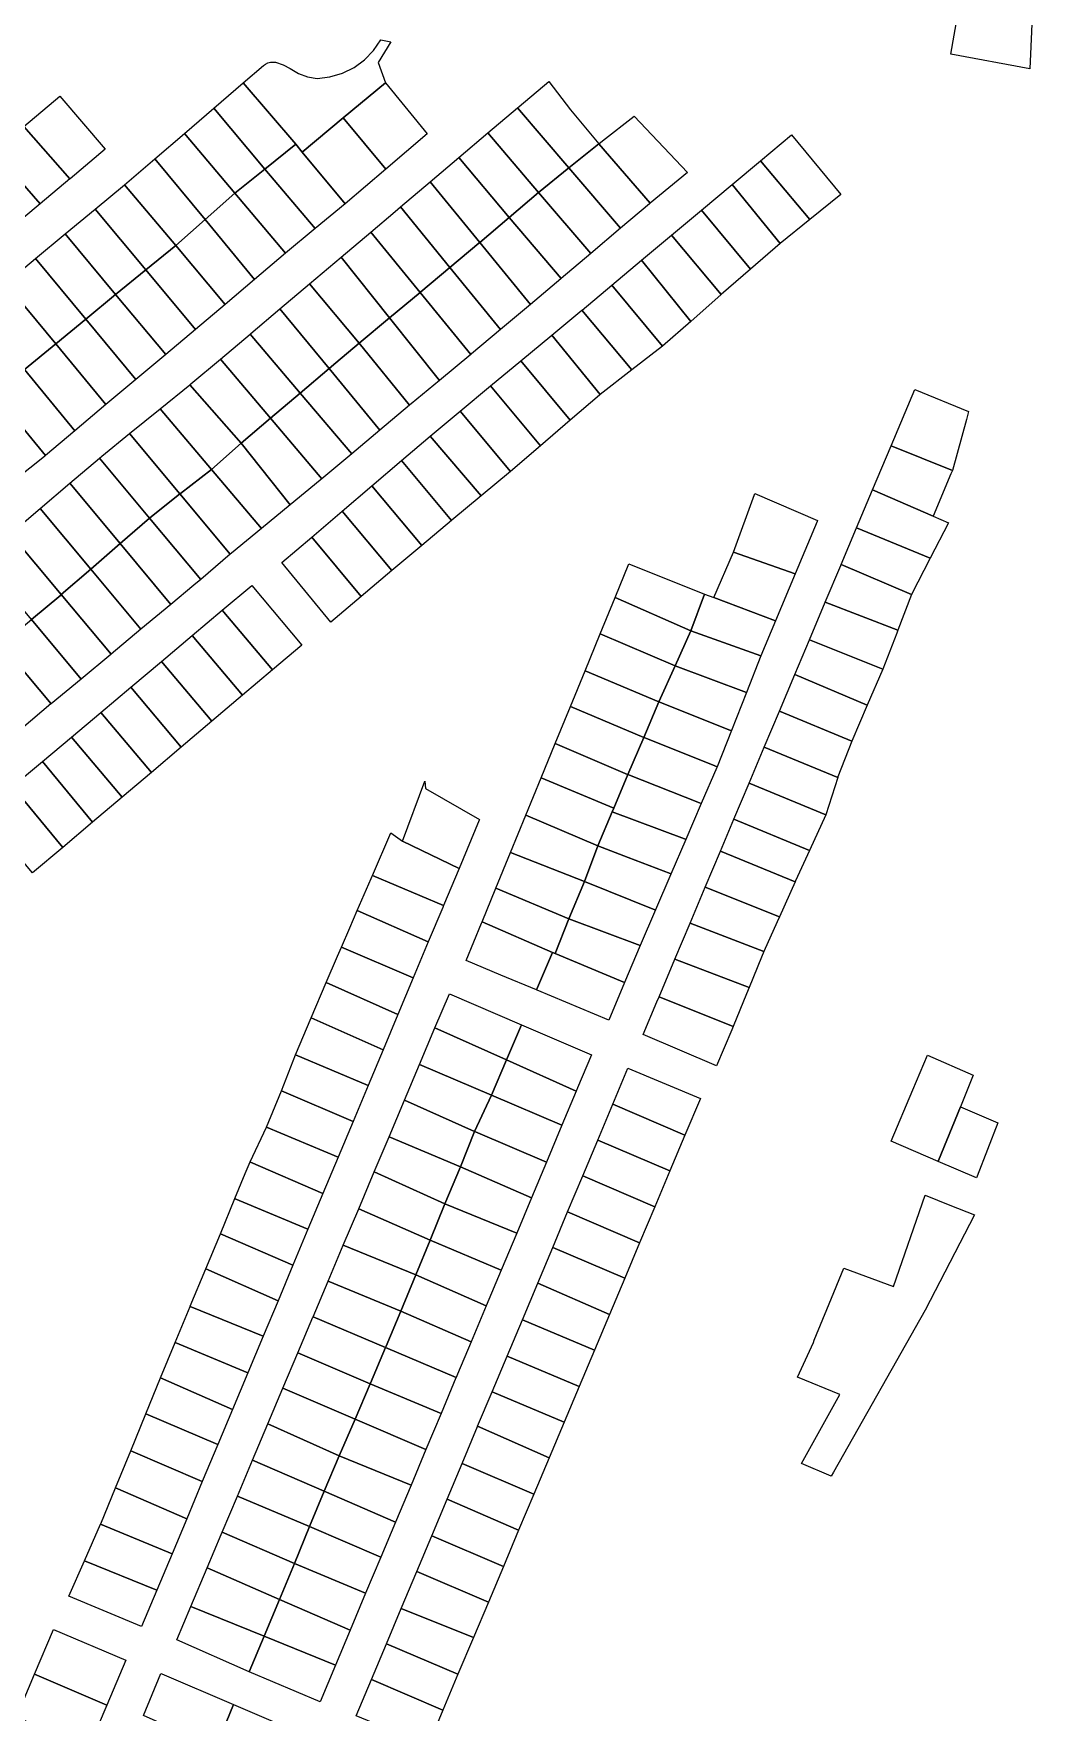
# Model space of a CAD drawing. Header units: millimetres. Extents: x 522658 to 553925, y 7796479 to 7820139.
# Drawn here: x 541893.2 to 542149.8, y 7807200.2 to 7807631.6 of the extents above; entities that cross this region are included whole.
import ezdxf

# ---------------------------------------------------------------- set-up
doc = ezdxf.new("R2010")
doc.units = ezdxf.units.MM
doc.layers.add('ZONA RESIDENCIAL 2 (ZR_2)', color=2, linetype='Continuous')

msp = doc.modelspace()

# ---------------------------------------------------------------- linework, layer by layer
at = {"layer": 'ZONA RESIDENCIAL 2 (ZR_2)'}
for points in [[(542149.83, 7807637.85), (542149.17, 7807622.53), (542128.87, 7807626.27), (542131.41, 7807641.02), (542149.83, 7807637.85)], [(541984.97, 7807629.44), (541981.76, 7807624.17), (541983.6, 7807618.97), (541972.75, 7807609.94), (541962.19, 7807601.14), (541960.52, 7807603.16), (541947.04, 7807618.91), (541952.27, 7807623.39), (541952.81, 7807623.76), (541953.4, 7807624.04), (541954.03, 7807624.21), (541954.68, 7807624.28), (541955.33, 7807624.23), (541957.28, 7807623.57), (541959.09, 7807622.58), (541961.26, 7807621.37), (541963.6, 7807620.52), (541966.04, 7807620.07), (541969.34, 7807620.46), (541972.53, 7807621.41), (541975.51, 7807622.89), (541978.2, 7807624.85), (541980.51, 7807627.24), (541982.38, 7807629.99), (541984.97, 7807629.44)], [(541952.63, 7807596.79), (541939.45, 7807612.4), (541947.04, 7807618.91), (541960.52, 7807603.16), (541952.63, 7807596.79)], [(541994.32, 7807605.83), (541983.67, 7807596.75), (541972.75, 7807609.94), (541983.6, 7807618.97), (541994.32, 7807605.83)], [(542030.75, 7807597.07), (542017.56, 7807612.53), (542017.94, 7807612.85), (542025.56, 7807619.24), (542031.15, 7807612.01), (542038.38, 7807603.23), (542030.75, 7807597.07)], [(541890.66, 7807607.69), (541899.94, 7807615.54), (541911.57, 7807601.91), (541902.54, 7807594.3), (541902.47, 7807594.27), (541890.66, 7807607.69)], [(541944.92, 7807590.58), (541931.94, 7807605.94), (541939.45, 7807612.4), (541952.63, 7807596.79), (541944.92, 7807590.58)], [(542022.95, 7807590.79), (542009.92, 7807606.07), (542017.56, 7807612.53), (542030.75, 7807597.07), (542022.95, 7807590.79)], [(541902.47, 7807594.27), (541894.86, 7807587.87), (541881.66, 7807602.88), (541889.19, 7807609.36), (541890.66, 7807607.69), (541902.47, 7807594.27)], [(541983.67, 7807596.75), (541973.21, 7807587.83), (541962.19, 7807601.14), (541972.75, 7807609.94), (541983.67, 7807596.75)], [(542061.23, 7807595.9), (542051.62, 7807588.02), (542038.38, 7807603.23), (542039.39, 7807604.05), (542047.54, 7807610.4), (542061.23, 7807595.9)], [(541881.66, 7807602.88), (541894.84, 7807587.85), (541886.98, 7807581.25), (541873.95, 7807596.41), (541881.66, 7807602.88)], [(541937.26, 7807583.79), (541924.36, 7807599.42), (541931.94, 7807605.94), (541944.92, 7807590.58), (541937.26, 7807583.79)], [(541962.19, 7807601.14), (541973.21, 7807587.83), (541965.57, 7807581.47), (541952.63, 7807596.79), (541960.52, 7807603.16), (541962.19, 7807601.14)], [(542015.42, 7807584.37), (542002.43, 7807599.73), (542009.92, 7807606.07), (542022.95, 7807590.79), (542015.42, 7807584.37)], [(542043.99, 7807581.56), (542030.75, 7807597.07), (542038.38, 7807603.23), (542051.62, 7807588.02), (542051.43, 7807587.87), (542043.99, 7807581.56)], [(542092.63, 7807583.85), (542079.93, 7807598.92), (542087.9, 7807605.59), (542100.57, 7807590.24), (542092.63, 7807583.85)], [(541929.73, 7807577.1), (541916.58, 7807592.75), (541924.36, 7807599.42), (541937.26, 7807583.79), (541929.73, 7807577.1)], [(542007.84, 7807577.91), (541995.09, 7807593.52), (542002.43, 7807599.73), (542015.42, 7807584.37), (542007.84, 7807577.91)], [(542084.98, 7807577.63), (542072.68, 7807592.84), (542079.93, 7807598.92), (542092.63, 7807583.85), (542084.98, 7807577.63)], [(541957.93, 7807575.18), (541944.92, 7807590.58), (541952.63, 7807596.79), (541965.57, 7807581.47), (541957.93, 7807575.18)], [(542036.37, 7807575.09), (542022.95, 7807590.79), (542030.75, 7807597.07), (542043.99, 7807581.56), (542036.37, 7807575.09)], [(541922.02, 7807570.89), (541909.01, 7807586.49), (541916.58, 7807592.74), (541929.73, 7807577.1), (541922.02, 7807570.89)], [(541957.93, 7807575.18), (541949.96, 7807568.41), (541937.26, 7807583.79), (541944.92, 7807590.58), (541957.93, 7807575.18)], [(542000.17, 7807571.5), (541987.45, 7807587.07), (541995.09, 7807593.52), (542007.84, 7807577.91), (542007.59, 7807577.7), (542000.17, 7807571.5)], [(542028.75, 7807568.62), (542015.42, 7807584.37), (542022.95, 7807590.79), (542036.37, 7807575.09), (542028.75, 7807568.62)], [(542084.98, 7807577.63), (542077.41, 7807571.09), (542064.82, 7807586.26), (542072.68, 7807592.84), (542084.98, 7807577.63)], [(541914.24, 7807564.57), (541901.26, 7807580.1), (541909.01, 7807586.49), (541922.02, 7807570.89), (541914.24, 7807564.57)], [(541992.5, 7807565.09), (541979.82, 7807580.61), (541986.05, 7807585.88), (541987.45, 7807587.07), (542000.17, 7807571.5), (541992.72, 7807565.27), (541992.5, 7807565.09)], [(542069.81, 7807564.51), (542057.07, 7807579.77), (542064.82, 7807586.26), (542077.41, 7807571.09), (542069.81, 7807564.51)], [(541942.4, 7807561.99), (541929.73, 7807577.1), (541937.26, 7807583.79), (541949.96, 7807568.41), (541942.4, 7807561.99)], [(542020.85, 7807562), (542007.84, 7807577.91), (542015.42, 7807584.37), (542028.75, 7807568.62), (542028.68, 7807568.56), (542020.85, 7807562)], [(541906.57, 7807558.23), (541893.7, 7807573.77), (541901.26, 7807580.1), (541914.24, 7807564.57), (541906.57, 7807558.23)], [(541942.4, 7807561.99), (541934.79, 7807555.59), (541922.02, 7807570.89), (541929.73, 7807577.1), (541942.4, 7807561.99)], [(541984.65, 7807558.53), (541972.19, 7807574.15), (541979.82, 7807580.61), (541992.5, 7807565.09), (541984.65, 7807558.53)], [(542013.18, 7807555.57), (542000.17, 7807571.5), (542007.59, 7807577.7), (542007.84, 7807577.91), (542020.85, 7807562), (542013.18, 7807555.57)], [(542062.02, 7807557.64), (542049.4, 7807573.35), (542057.07, 7807579.77), (542069.81, 7807564.51), (542062.02, 7807557.64)], [(541898.88, 7807551.87), (541886.07, 7807567.38), (541893.7, 7807573.77), (541906.57, 7807558.23), (541898.88, 7807551.87)], [(541976.87, 7807552.03), (541964.08, 7807567.28), (541972.19, 7807574.15), (541984.65, 7807558.53), (541976.87, 7807552.03)], [(542054.8, 7807551.3), (542041.73, 7807566.93), (542049.4, 7807573.35), (542062.02, 7807557.64), (542054.8, 7807551.3)], [(541927.12, 7807549.17), (541914.24, 7807564.57), (541922.02, 7807570.89), (541934.79, 7807555.59), (541927.12, 7807549.17)], [(542005.52, 7807549.14), (541992.5, 7807565.09), (541992.72, 7807565.27), (542000.17, 7807571.5), (542013.18, 7807555.57), (542005.71, 7807549.3), (542005.52, 7807549.14)], [(541890.87, 7807545.25), (541877.85, 7807560.49), (541886.07, 7807567.38), (541898.88, 7807551.87), (541890.87, 7807545.25)], [(541919.42, 7807542.7), (541906.57, 7807558.23), (541914.24, 7807564.57), (541927.12, 7807549.17), (541919.42, 7807542.7)], [(541969.09, 7807545.51), (541956.47, 7807560.85), (541964.08, 7807567.28), (541976.87, 7807552.03), (541970.86, 7807547.01), (541969.09, 7807545.51)], [(541997.48, 7807542.47), (541984.65, 7807558.53), (541992.5, 7807565.09), (542005.52, 7807549.14), (541997.48, 7807542.47)], [(542046.9, 7807545.16), (542034.07, 7807560.51), (542034.12, 7807560.55), (542041.73, 7807566.93), (542054.8, 7807551.3), (542046.9, 7807545.16)], [(541961.69, 7807539.24), (541948.84, 7807554.39), (541948.98, 7807554.51), (541956.47, 7807560.85), (541969.09, 7807545.51), (541961.69, 7807539.24)], [(542038.8, 7807538.87), (542026.37, 7807554.13), (542034.07, 7807560.51), (542046.9, 7807545.16), (542038.8, 7807538.87)], [(541911.77, 7807536.26), (541898.88, 7807551.87), (541906.57, 7807558.23), (541919.42, 7807542.7), (541911.77, 7807536.26)], [(541989.78, 7807536.08), (541976.87, 7807552.03), (541984.65, 7807558.53), (541997.48, 7807542.47), (541990.21, 7807536.44), (541989.78, 7807536.08)], [(541903.79, 7807529.55), (541890.87, 7807545.25), (541898.88, 7807551.87), (541911.77, 7807536.26), (541903.79, 7807529.55)], [(541954.06, 7807532.77), (541941.18, 7807547.96), (541948.84, 7807554.39), (541961.69, 7807539.24), (541954.06, 7807532.77)], [(541982.11, 7807529.66), (541969.09, 7807545.51), (541970.86, 7807547.01), (541976.87, 7807552.03), (541989.78, 7807536.08), (541982.11, 7807529.66)], [(542031.07, 7807532.25), (542018.41, 7807547.54), (542026.37, 7807554.13), (542038.8, 7807538.87), (542038.61, 7807538.72), (542031.07, 7807532.25)], [(541954.06, 7807532.77), (541946.52, 7807526.37), (541933.29, 7807541.36), (541933.56, 7807541.58), (541941.18, 7807547.96), (541954.06, 7807532.77)], [(542023.44, 7807525.7), (542010.62, 7807541.09), (542018.41, 7807547.54), (542031.07, 7807532.25), (542023.44, 7807525.7)], [(541896.21, 7807523.18), (541883.3, 7807538.88), (541890.87, 7807545.25), (541903.79, 7807529.55), (541896.21, 7807523.18)], [(541974.92, 7807523.64), (541961.69, 7807539.24), (541969.09, 7807545.51), (541982.11, 7807529.66), (541974.92, 7807523.64)], [(541888.43, 7807516.89), (541875.65, 7807532.44), (541883.3, 7807538.88), (541896.21, 7807523.18), (541895.95, 7807522.96), (541888.43, 7807516.89)], [(541946.52, 7807526.37), (541938.9, 7807519.55), (541925.68, 7807535.17), (541933.29, 7807541.36), (541946.52, 7807526.37)], [(541967.25, 7807517.22), (541954.06, 7807532.77), (541961.69, 7807539.24), (541974.92, 7807523.64), (541967.25, 7807517.22)], [(542015.76, 7807519.11), (542002.75, 7807534.56), (542010.62, 7807541.09), (542023.44, 7807525.7), (542015.76, 7807519.11)], [(542129.27, 7807519.36), (542113.52, 7807525.67), (542119.63, 7807540.18), (542133.42, 7807534.53), (542132.87, 7807532.45), (542129.27, 7807519.36)], [(541938.9, 7807519.55), (541930.91, 7807513.46), (541930.77, 7807513.35), (541917.86, 7807528.82), (541925.68, 7807535.17), (541938.9, 7807519.55)], [(542008.15, 7807512.8), (541995.07, 7807528.15), (542002.75, 7807534.56), (542015.76, 7807519.11), (542008.15, 7807512.8)], [(541967.25, 7807517.22), (541966.82, 7807516.86), (541959.09, 7807510.49), (541946.52, 7807526.37), (541954.06, 7807532.77), (541967.25, 7807517.22)], [(541930.77, 7807513.35), (541922.99, 7807507.07), (541910.13, 7807522.52), (541910.7, 7807523.01), (541917.86, 7807528.82), (541930.77, 7807513.35)], [(541959.09, 7807510.49), (541951.73, 7807504.43), (541938.9, 7807519.55), (541946.52, 7807526.37), (541959.09, 7807510.49)], [(542000.56, 7807506.5), (541987.72, 7807521.88), (541995.07, 7807528.15), (542008.15, 7807512.8), (542000.64, 7807506.57), (542000.56, 7807506.5)], [(542128.86, 7807518.5), (542124.3, 7807507.62), (542108.75, 7807514.35), (542113.52, 7807525.67), (542129.27, 7807519.36), (542128.86, 7807518.5)], [(541922.99, 7807507.07), (541915.43, 7807500.54), (541902.5, 7807516.04), (541910.13, 7807522.52), (541922.99, 7807507.07)], [(541992.91, 7807500.05), (541980.09, 7807515.37), (541987.72, 7807521.88), (542000.56, 7807506.5), (541992.91, 7807500.05)], [(541951.73, 7807504.43), (541944.01, 7807498.07), (541943.73, 7807497.83), (541930.77, 7807513.35), (541930.91, 7807513.46), (541938.9, 7807519.55), (541951.73, 7807504.43)], [(541915.43, 7807500.54), (541907.86, 7807494), (541894.88, 7807509.55), (541902.5, 7807516.04), (541915.43, 7807500.54)], [(541943.73, 7807497.83), (541936.11, 7807491.35), (541922.99, 7807507.07), (541930.77, 7807513.35), (541943.73, 7807497.83)], [(541985.26, 7807493.6), (541972.49, 7807508.89), (541980.09, 7807515.37), (541992.91, 7807500.05), (541985.26, 7807493.6)], [(542078.43, 7807513.15), (542078.54, 7807513.44), (542094.59, 7807506.47), (542094.5, 7807506.26), (542088.88, 7807492.81), (542073.01, 7807498.38), (542078.43, 7807513.15)], [(542128.24, 7807505.91), (542123.57, 7807496.82), (542104.65, 7807504.61), (542108.75, 7807514.35), (542124.3, 7807507.62), (542128.24, 7807505.91)], [(541907.86, 7807494), (541900.29, 7807487.46), (541887.26, 7807503.07), (541894.88, 7807509.55), (541907.86, 7807494)], [(541977.38, 7807486.96), (541964.65, 7807502.2), (541972.49, 7807508.89), (541985.26, 7807493.6), (541977.38, 7807486.96)], [(541936.11, 7807491.35), (541934.37, 7807489.88), (541928.45, 7807484.92), (541915.43, 7807500.54), (541922.99, 7807507.07), (541936.11, 7807491.35)], [(542123.57, 7807496.82), (542118.78, 7807487.51), (542100.66, 7807495.15), (542104.65, 7807504.61), (542123.57, 7807496.82)], [(541900.29, 7807487.46), (541900.14, 7807487.33), (541892.62, 7807481.04), (541879.65, 7807496.6), (541885.51, 7807501.58), (541887.26, 7807503.07), (541900.29, 7807487.46)], [(541928.45, 7807484.92), (541920.77, 7807478.52), (541907.86, 7807494), (541915.43, 7807500.54), (541928.45, 7807484.92)], [(541977.38, 7807486.96), (541969.59, 7807480.39), (541956.97, 7807495.65), (541964.65, 7807502.2), (541977.38, 7807486.96)], [(542065.61, 7807487.58), (542062.09, 7807478.14), (542042.58, 7807486.68), (542046.14, 7807495.35), (542065.61, 7807487.58)], [(542067.98, 7807486.69), (542073.01, 7807498.38), (542088.88, 7807492.81), (542083.83, 7807480.7), (542067.98, 7807486.69)], [(542115.24, 7807478.28), (542096.6, 7807485.5), (542100.56, 7807494.9), (542100.66, 7807495.15), (542118.78, 7807487.51), (542115.24, 7807478.28)], [(541920.77, 7807478.52), (541913.09, 7807472.12), (541900.29, 7807487.46), (541907.86, 7807494), (541920.77, 7807478.52)], [(541913.09, 7807472.12), (541913, 7807472.04), (541905.38, 7807465.75), (541892.62, 7807481.04), (541900.14, 7807487.33), (541900.29, 7807487.46), (541913.09, 7807472.12)], [(541962.14, 7807474.49), (541954.57, 7807468.09), (541941.67, 7807483.42), (541949.26, 7807489.8), (541962.14, 7807474.49)], [(542058.04, 7807469.16), (542038.77, 7807477.37), (542042.58, 7807486.68), (542062.09, 7807478.14), (542058.04, 7807469.16)], [(542080.06, 7807471.67), (542062.09, 7807478.14), (542065.61, 7807487.58), (542067.98, 7807486.69), (542083.83, 7807480.7), (542080.06, 7807471.67)], [(541954.57, 7807468.09), (541946.9, 7807461.59), (541933.95, 7807476.94), (541941.67, 7807483.42), (541954.57, 7807468.09)], [(542115.24, 7807478.28), (542114.96, 7807477.56), (542111.41, 7807468.31), (542092.53, 7807475.84), (542096.6, 7807485.5), (542115.24, 7807478.28)], [(541905.38, 7807465.75), (541897.66, 7807459.39), (541884.95, 7807474.63), (541892.62, 7807481.04), (541905.38, 7807465.75)], [(542080.06, 7807471.67), (542076.35, 7807462.29), (542058.04, 7807469.16), (542062.09, 7807478.14), (542080.06, 7807471.67)], [(541897.66, 7807459.39), (541897.6, 7807459.34), (541890.04, 7807452.91), (541877.28, 7807468.21), (541884.95, 7807474.63), (541897.66, 7807459.39)], [(541946.9, 7807461.59), (541938.97, 7807454.89), (541926.01, 7807470.26), (541933.95, 7807476.94), (541946.9, 7807461.59)], [(542058.04, 7807469.16), (542053.87, 7807459.92), (542034.87, 7807467.86), (542038.77, 7807477.37), (542058.04, 7807469.16)], [(542111.41, 7807468.31), (542107.38, 7807458.99), (542088.77, 7807466.9), (542092.53, 7807475.84), (542111.41, 7807468.31)], [(541938.97, 7807454.89), (541931.12, 7807448.25), (541918.14, 7807463.64), (541926.01, 7807470.26), (541938.97, 7807454.89)], [(542076.35, 7807462.29), (542072.49, 7807452.52), (542072.12, 7807452.65), (542053.87, 7807459.92), (542058.04, 7807469.16), (542076.35, 7807462.29)], [(542053.87, 7807459.92), (542049.96, 7807450.72), (542031.1, 7807458.66), (542034.87, 7807467.86), (542053.87, 7807459.92)], [(542107.38, 7807458.99), (542103.41, 7807449.82), (542084.82, 7807457.53), (542088.77, 7807466.9), (542107.38, 7807458.99)], [(541931.12, 7807448.25), (541923.44, 7807441.75), (541910.44, 7807457.17), (541918.14, 7807463.64), (541931.12, 7807448.25)], [(541923.44, 7807441.75), (541915.91, 7807435.38), (541902.89, 7807450.82), (541910.44, 7807457.17), (541923.44, 7807441.75)], [(542049.96, 7807450.72), (542045.91, 7807441.19), (542045.82, 7807441.23), (542027.2, 7807449.16), (542031.1, 7807458.66), (542049.96, 7807450.72)], [(542072.49, 7807452.52), (542068.8, 7807443.22), (542068.26, 7807443.41), (542050.46, 7807450.51), (542049.96, 7807450.72), (542053.87, 7807459.92), (542072.12, 7807452.65), (542072.49, 7807452.52)], [(542103.41, 7807449.82), (542099.84, 7807440.59), (542099.79, 7807440.44), (542080.92, 7807448.26), (542084.82, 7807457.53), (542103.41, 7807449.82)], [(541915.91, 7807435.38), (541908.29, 7807428.93), (541895.44, 7807444.55), (541902.89, 7807450.82), (541915.91, 7807435.38)], [(542042.23, 7807432.57), (542023.6, 7807440.38), (542027.2, 7807449.16), (542045.82, 7807441.23), (542045.91, 7807441.19), (542042.23, 7807432.57)], [(542068.73, 7807443.03), (542064.73, 7807433.76), (542064.3, 7807433.9), (542045.91, 7807441.19), (542049.96, 7807450.72), (542050.46, 7807450.51), (542068.26, 7807443.41), (542068.8, 7807443.22), (542068.73, 7807443.03)], [(542099.79, 7807440.44), (542096.73, 7807430.87), (542077.03, 7807439.03), (542080.92, 7807448.26), (542099.79, 7807440.44)], [(541908.29, 7807428.93), (541900.67, 7807422.48), (541887.8, 7807438.13), (541895.44, 7807444.55), (541908.29, 7807428.93)], [(541987.99, 7807424.07), (541993.7, 7807439.54), (541993.91, 7807437.63), (542007.78, 7807429.65), (542007.71, 7807429.49), (542002.51, 7807417.07), (541987.99, 7807424.07)], [(542042.23, 7807432.57), (542041.84, 7807431.65), (542038.15, 7807422.89), (542019.69, 7807430.79), (542023.6, 7807440.38), (542042.23, 7807432.57)], [(542064.73, 7807433.76), (542060.76, 7807424.54), (542060.46, 7807424.7), (542041.84, 7807431.65), (542042.23, 7807432.57), (542045.91, 7807441.19), (542064.3, 7807433.9), (542064.73, 7807433.76)], [(542096.73, 7807430.87), (542092.56, 7807421.7), (542073.12, 7807429.75), (542077.03, 7807439.03), (542096.73, 7807430.87)], [(541900.67, 7807422.48), (541892.93, 7807415.94), (541879.85, 7807431.45), (541887.8, 7807438.13), (541900.67, 7807422.48)], [(542038.15, 7807422.89), (542034.75, 7807413.72), (542015.72, 7807421.15), (542019.69, 7807430.79), (542038.15, 7807422.89)], [(542060.76, 7807424.54), (542056.92, 7807415.64), (542056.72, 7807415.74), (542045.96, 7807419.89), (542038.15, 7807422.89), (542041.84, 7807431.65), (542060.46, 7807424.7), (542060.76, 7807424.54)], [(541998.52, 7807407.52), (541980.24, 7807415.3), (541984.95, 7807426.23), (541987.99, 7807424.07), (542002.51, 7807417.07), (541998.52, 7807407.52)], [(542092.56, 7807421.7), (542088.99, 7807413.87), (542088.9, 7807413.66), (542069.66, 7807421.51), (542073.12, 7807429.75), (542092.56, 7807421.7)], [(542034.75, 7807413.72), (542038.15, 7807422.89), (542045.96, 7807419.89), (542056.72, 7807415.74), (542056.92, 7807415.64), (542052.94, 7807406.41), (542052.85, 7807406.48), (542034.75, 7807413.72)], [(542034.75, 7807413.72), (542030.68, 7807404.15), (542011.98, 7807412.01), (542015.72, 7807421.15), (542034.75, 7807413.72)], [(542084.83, 7807404.64), (542065.76, 7807412.24), (542069.66, 7807421.51), (542088.9, 7807413.66), (542084.83, 7807404.64)], [(541998.31, 7807407.03), (541994.6, 7807398.18), (541976.35, 7807406.25), (541979.89, 7807414.48), (541980.08, 7807414.92), (541980.24, 7807415.3), (541998.52, 7807407.52), (541998.31, 7807407.03)], [(542030.68, 7807404.15), (542034.75, 7807413.72), (542052.85, 7807406.48), (542052.94, 7807406.41), (542049.01, 7807397.29), (542030.68, 7807404.15)], [(542030.68, 7807404.15), (542027.22, 7807395.19), (542026.5, 7807395.49), (542008.42, 7807403.32), (542011.98, 7807412.01), (542030.68, 7807404.15)], [(542080.79, 7807395.71), (542061.87, 7807403.01), (542065.76, 7807412.24), (542084.83, 7807404.64), (542084.23, 7807403.32), (542080.79, 7807395.71)], [(541994.6, 7807398.18), (541990.72, 7807388.93), (541972.31, 7807396.87), (541974.44, 7807401.81), (541976.35, 7807406.25), (541994.6, 7807398.18)], [(542026.5, 7807395.49), (542022.41, 7807385.87), (542013.24, 7807389.69), (542004.35, 7807393.4), (542008.31, 7807403.06), (542008.42, 7807403.32), (542026.5, 7807395.49)], [(542027.22, 7807395.19), (542030.68, 7807404.15), (542049.01, 7807397.29), (542045.04, 7807387.77), (542027.22, 7807395.19)], [(542077.02, 7807386.46), (542057.98, 7807393.77), (542061.87, 7807403.01), (542080.79, 7807395.71), (542080.2, 7807394.26), (542077.02, 7807386.46)], [(541990.72, 7807388.93), (541986.8, 7807379.56), (541968.39, 7807387.77), (541971.3, 7807394.53), (541972.31, 7807396.87), (541990.72, 7807388.93)], [(542022.41, 7807385.87), (542026.5, 7807395.49), (542027.22, 7807395.19), (542045.04, 7807387.77), (542041.01, 7807378.12), (542022.56, 7807385.81), (542022.41, 7807385.87)], [(542077.02, 7807386.46), (542076.38, 7807384.9), (542072.95, 7807376.5), (542053.9, 7807384.09), (542057.98, 7807393.77), (542077.02, 7807386.46)], [(541986.8, 7807379.56), (541982.98, 7807370.45), (541964.49, 7807378.7), (541968.39, 7807387.77), (541986.8, 7807379.56)], [(542018.54, 7807376.93), (542014.66, 7807367.86), (541996.32, 7807376.09), (542000.03, 7807384.89), (542018.54, 7807376.93)], [(542072.58, 7807375.61), (542068.67, 7807366.34), (542049.82, 7807374.41), (542053.36, 7807382.81), (542053.9, 7807384.09), (542072.95, 7807376.5), (542072.58, 7807375.61)], [(541982.98, 7807370.45), (541979.14, 7807361.27), (541960.51, 7807369.22), (541964.49, 7807378.7), (541982.98, 7807370.45)], [(542014.66, 7807367.86), (542010.81, 7807358.84), (541992.37, 7807366.73), (541996.32, 7807376.09), (542014.66, 7807367.86)], [(542036.53, 7807369.19), (542032.97, 7807360.68), (542032.68, 7807359.99), (542032.6, 7807359.81), (542014.66, 7807367.86), (542018.54, 7807376.93), (542036.53, 7807369.19)], [(541956.87, 7807359.97), (541960.51, 7807369.22), (541979.14, 7807361.27), (541975.26, 7807352.03), (541956.87, 7807359.97)], [(542010.81, 7807358.84), (542006.5, 7807349.49), (541988.49, 7807357.54), (541992.37, 7807366.73), (542010.81, 7807358.84)], [(542032.6, 7807359.81), (542028.94, 7807351.08), (542010.81, 7807358.84), (542014.66, 7807367.86), (542032.6, 7807359.81)], [(542060.55, 7807348.55), (542042.01, 7807356.48), (542045.9, 7807365.75), (542064.5, 7807357.94), (542060.55, 7807348.55)], [(542125.69, 7807342.05), (542125.6, 7807341.82), (542113.56, 7807347.01), (542119.08, 7807360.17), (542122.85, 7807369.14), (542134.63, 7807363.98), (542131.35, 7807355.84), (542125.69, 7807342.05)], [(541952.99, 7807350.63), (541956.87, 7807359.97), (541975.26, 7807352.03), (541971.42, 7807342.85), (541952.99, 7807350.63)], [(542006.5, 7807349.49), (542002.91, 7807340.37), (541984.53, 7807348.15), (541988.49, 7807357.54), (542006.5, 7807349.49)], [(542028.94, 7807351.08), (542024.98, 7807341.64), (542006.76, 7807349.38), (542006.5, 7807349.49), (542010.81, 7807358.84), (542028.94, 7807351.08)], [(542060.55, 7807348.55), (542056.69, 7807339.38), (542038.13, 7807347.24), (542042.01, 7807356.48), (542060.55, 7807348.55)], [(542135.61, 7807337.99), (542135.45, 7807337.57), (542125.6, 7807341.82), (542125.69, 7807342.05), (542131.35, 7807355.84), (542140.96, 7807351.71), (542135.61, 7807337.99)], [(541948.83, 7807341.68), (541952.99, 7807350.63), (541971.42, 7807342.85), (541967.51, 7807333.52), (541948.94, 7807341.63), (541948.83, 7807341.68)], [(542024.98, 7807341.64), (542021.12, 7807332.44), (542002.91, 7807340.37), (542006.5, 7807349.49), (542006.76, 7807349.38), (542024.98, 7807341.64)], [(542002.91, 7807340.37), (541998.86, 7807330.89), (541980.72, 7807339.14), (541984.53, 7807348.15), (542002.91, 7807340.37)], [(542056.69, 7807339.38), (542052.8, 7807330.13), (542034.28, 7807338.07), (542038.13, 7807347.24), (542056.69, 7807339.38)], [(541967.51, 7807333.52), (541963.67, 7807324.35), (541945, 7807332.22), (541944.91, 7807332.26), (541947.54, 7807338.72), (541948.83, 7807341.68), (541948.94, 7807341.63), (541967.51, 7807333.52)], [(542021.12, 7807332.44), (542017.31, 7807323.36), (541998.86, 7807330.89), (542002.91, 7807340.37), (542021.12, 7807332.44)], [(541998.86, 7807330.89), (541995.05, 7807321.6), (541976.71, 7807329.64), (541980.72, 7807339.14), (541998.86, 7807330.89)], [(542052.8, 7807330.13), (542048.91, 7807320.9), (542030.4, 7807328.81), (542034.28, 7807338.07), (542052.8, 7807330.13)], [(541963.67, 7807324.35), (541959.8, 7807315.1), (541941.2, 7807323.16), (541944.91, 7807332.26), (541945, 7807332.22), (541963.67, 7807324.35)], [(542090.51, 7807264.19), (542100.35, 7807281.87), (542089.48, 7807286.36), (542093.54, 7807295.25), (542093.79, 7807295.85), (542097.63, 7807305.19), (542101.39, 7807314.35), (542114.15, 7807309.69), (542122.23, 7807333.16), (542122.29, 7807333.13), (542128.6, 7807330.59), (542134.93, 7807328.04), (542122.23, 7807303.59), (542098.71, 7807261.93), (542098.13, 7807260.96), (542090.51, 7807264.19)], [(541995.05, 7807321.6), (541991.37, 7807312.62), (541972.76, 7807320.28), (541976.71, 7807329.64), (541995.05, 7807321.6)], [(542017.31, 7807323.36), (542013.32, 7807313.85), (541995.05, 7807321.6), (541998.86, 7807330.89), (542017.31, 7807323.36)], [(542045.07, 7807311.77), (542026.57, 7807319.69), (542030.4, 7807328.81), (542048.91, 7807320.9), (542045.07, 7807311.77)], [(541959.8, 7807315.1), (541955.98, 7807305.99), (541937.43, 7807314.17), (541941.2, 7807323.16), (541959.8, 7807315.1)], [(541991.37, 7807312.62), (541987.54, 7807303.29), (541968.87, 7807311.05), (541972.76, 7807320.28), (541991.37, 7807312.62)], [(542013.32, 7807313.85), (542009.47, 7807304.68), (541991.37, 7807312.62), (541995.05, 7807321.6), (542013.32, 7807313.85)], [(542045.07, 7807311.77), (542041.15, 7807302.46), (542022.71, 7807310.51), (542026.57, 7807319.69), (542045.07, 7807311.77)], [(541955.98, 7807305.99), (541952.19, 7807296.93), (541933.4, 7807304.55), (541933.42, 7807304.61), (541937.43, 7807314.17), (541955.98, 7807305.99)], [(541983.62, 7807293.99), (541965, 7807301.86), (541968.87, 7807311.05), (541987.54, 7807303.29), (541983.76, 7807294.32), (541983.62, 7807293.99)], [(542009.47, 7807304.68), (542005.6, 7807295.44), (541987.54, 7807303.29), (541991.37, 7807312.62), (542009.47, 7807304.68)], [(542041.15, 7807302.46), (542037.28, 7807293.27), (542018.77, 7807301.1), (542022.71, 7807310.51), (542041.15, 7807302.46)], [(541952.19, 7807296.93), (541948.22, 7807287.47), (541929.57, 7807295.26), (541933.4, 7807304.55), (541952.19, 7807296.93)], [(541983.62, 7807293.99), (541979.77, 7807284.84), (541979.69, 7807284.65), (541961.08, 7807292.6), (541964.96, 7807301.78), (541965, 7807301.86), (541983.62, 7807293.99)], [(542001.76, 7807286.32), (541983.62, 7807293.99), (541983.76, 7807294.32), (541987.54, 7807303.29), (542005.6, 7807295.44), (542002.11, 7807287.14), (542001.76, 7807286.32)], [(542037.28, 7807293.27), (542033.37, 7807283.97), (542014.86, 7807291.8), (542018.77, 7807301.1), (542037.28, 7807293.27)], [(541948.22, 7807287.47), (541944.29, 7807278.07), (541925.83, 7807286.16), (541929.57, 7807295.26), (541948.22, 7807287.47)], [(541979.69, 7807284.65), (541975.78, 7807275.58), (541957.26, 7807283.55), (541961.08, 7807292.6), (541979.69, 7807284.65)], [(542001.76, 7807286.32), (542001.7, 7807286.17), (541997.87, 7807277.02), (541979.69, 7807284.65), (541979.77, 7807284.84), (541983.62, 7807293.99), (542001.76, 7807286.32)], [(542033.37, 7807283.97), (542029.51, 7807274.81), (542011.01, 7807282.62), (542014.86, 7807291.8), (542033.37, 7807283.97)], [(541944.29, 7807278.07), (541940.5, 7807269.03), (541922.04, 7807276.93), (541925.83, 7807286.16), (541944.29, 7807278.07)], [(541997.87, 7807277.02), (541993.99, 7807267.78), (541975.78, 7807275.58), (541979.69, 7807284.65), (541997.87, 7807277.02)], [(541975.78, 7807275.58), (541971.7, 7807266.12), (541953.38, 7807274.35), (541957.26, 7807283.55), (541975.78, 7807275.58)], [(542029.51, 7807274.81), (542025.65, 7807265.62), (542007.27, 7807273.73), (542011.01, 7807282.62), (542029.51, 7807274.81)], [(541940.5, 7807269.03), (541936.52, 7807259.53), (541918.14, 7807267.45), (541922.04, 7807276.93), (541940.5, 7807269.03)], [(541993.99, 7807267.78), (541990.16, 7807258.65), (541971.7, 7807266.12), (541975.78, 7807275.58), (541993.99, 7807267.78)], [(541971.7, 7807266.12), (541967.8, 7807257.07), (541949.44, 7807265.02), (541953.38, 7807274.35), (541971.7, 7807266.12)], [(542025.65, 7807265.62), (542021.74, 7807256.34), (542003.27, 7807264.18), (542007.25, 7807273.67), (542007.27, 7807273.73), (542025.65, 7807265.62)], [(541936.52, 7807259.53), (541932.53, 7807250), (541914.21, 7807257.92), (541918.14, 7807267.45), (541936.52, 7807259.53)], [(541967.8, 7807257.07), (541964.1, 7807247.95), (541945.54, 7807255.78), (541949.44, 7807265.02), (541967.8, 7807257.07)], [(541990.16, 7807258.65), (541986.15, 7807249.11), (541967.8, 7807257.07), (541971.7, 7807266.12), (541990.16, 7807258.65)], [(542021.74, 7807256.34), (542017.81, 7807247.02), (541999.42, 7807255), (542003.27, 7807264.18), (542021.74, 7807256.34)], [(541932.53, 7807250), (541928.75, 7807240.97), (541910.39, 7807248.63), (541910.43, 7807248.72), (541914.21, 7807257.92), (541932.53, 7807250)], [(541964.1, 7807247.95), (541960.24, 7807238.45), (541941.63, 7807246.5), (541945.54, 7807255.78), (541964.1, 7807247.95)], [(541986.15, 7807249.11), (541982.37, 7807240.09), (541964.1, 7807247.95), (541967.8, 7807257.07), (541986.15, 7807249.11)], [(542013.91, 7807237.75), (541995.48, 7807245.62), (541999.42, 7807255), (542017.81, 7807247.02), (542013.91, 7807237.75)], [(541924.84, 7807231.64), (541906.25, 7807239.21), (541910.39, 7807248.63), (541928.75, 7807240.97), (541924.84, 7807231.64)], [(541960.24, 7807238.45), (541956.37, 7807229.25), (541937.76, 7807237.33), (541941.4, 7807245.96), (541941.63, 7807246.5), (541960.24, 7807238.45)], [(541982.37, 7807240.09), (541978.48, 7807230.82), (541960.24, 7807238.45), (541964.1, 7807247.95), (541982.37, 7807240.09)], [(542013.91, 7807237.75), (542010.04, 7807228.55), (541991.63, 7807236.44), (541995.48, 7807245.62), (542013.91, 7807237.75)], [(541924.84, 7807231.64), (541920.93, 7807222.31), (541902.23, 7807230.08), (541906.25, 7807239.21), (541924.84, 7807231.64)], [(541956.37, 7807229.25), (541952.4, 7807219.83), (541933.6, 7807227.47), (541937.76, 7807237.33), (541956.37, 7807229.25)], [(541978.48, 7807230.82), (541974.52, 7807221.39), (541956.37, 7807229.25), (541960.24, 7807238.45), (541978.48, 7807230.82)], [(542010.04, 7807228.55), (542006.22, 7807219.49), (541987.65, 7807226.95), (541991.63, 7807236.44), (542010.04, 7807228.55)], [(541974.52, 7807221.39), (541970.72, 7807212.34), (541952.4, 7807219.83), (541956.37, 7807229.25), (541974.52, 7807221.39)], [(541952.4, 7807219.83), (541948.53, 7807210.63), (541929.98, 7807218.89), (541933.6, 7807227.47), (541952.4, 7807219.83)], [(542006.22, 7807219.49), (542002.23, 7807210.01), (541983.83, 7807217.84), (541987.65, 7807226.95), (542006.22, 7807219.49)], [(541893.42, 7807210.02), (541898.27, 7807221.52), (541916.85, 7807213.65), (541911.96, 7807202.09), (541893.42, 7807210.02)], [(541970.72, 7807212.34), (541966.79, 7807202.97), (541948.53, 7807210.63), (541952.4, 7807219.83), (541970.72, 7807212.34)], [(542002.23, 7807210.01), (541998.35, 7807200.78), (541979.98, 7807208.66), (541983.83, 7807217.84), (542002.23, 7807210.01)], [(541940.01, 7807191.15), (541921.46, 7807199.43), (541925.9, 7807210.26), (541926.16, 7807210.15), (541944.53, 7807202.27), (541940.01, 7807191.15)], [(541888.76, 7807198.99), (541893.42, 7807210.02), (541911.96, 7807202.09), (541907.3, 7807191.06), (541888.76, 7807198.99)], [(541998.35, 7807200.78), (541994.53, 7807191.71), (541976.08, 7807199.37), (541979.98, 7807208.66), (541998.35, 7807200.78)], [(541962.54, 7807194.54), (541958.15, 7807183.37), (541940.14, 7807191.09), (541940.01, 7807191.15), (541944.53, 7807202.27), (541962.54, 7807194.54)]]:
    msp.add_lwpolyline(points, close=True, dxfattribs=at)

doc.saveas('drawing.dxf')
